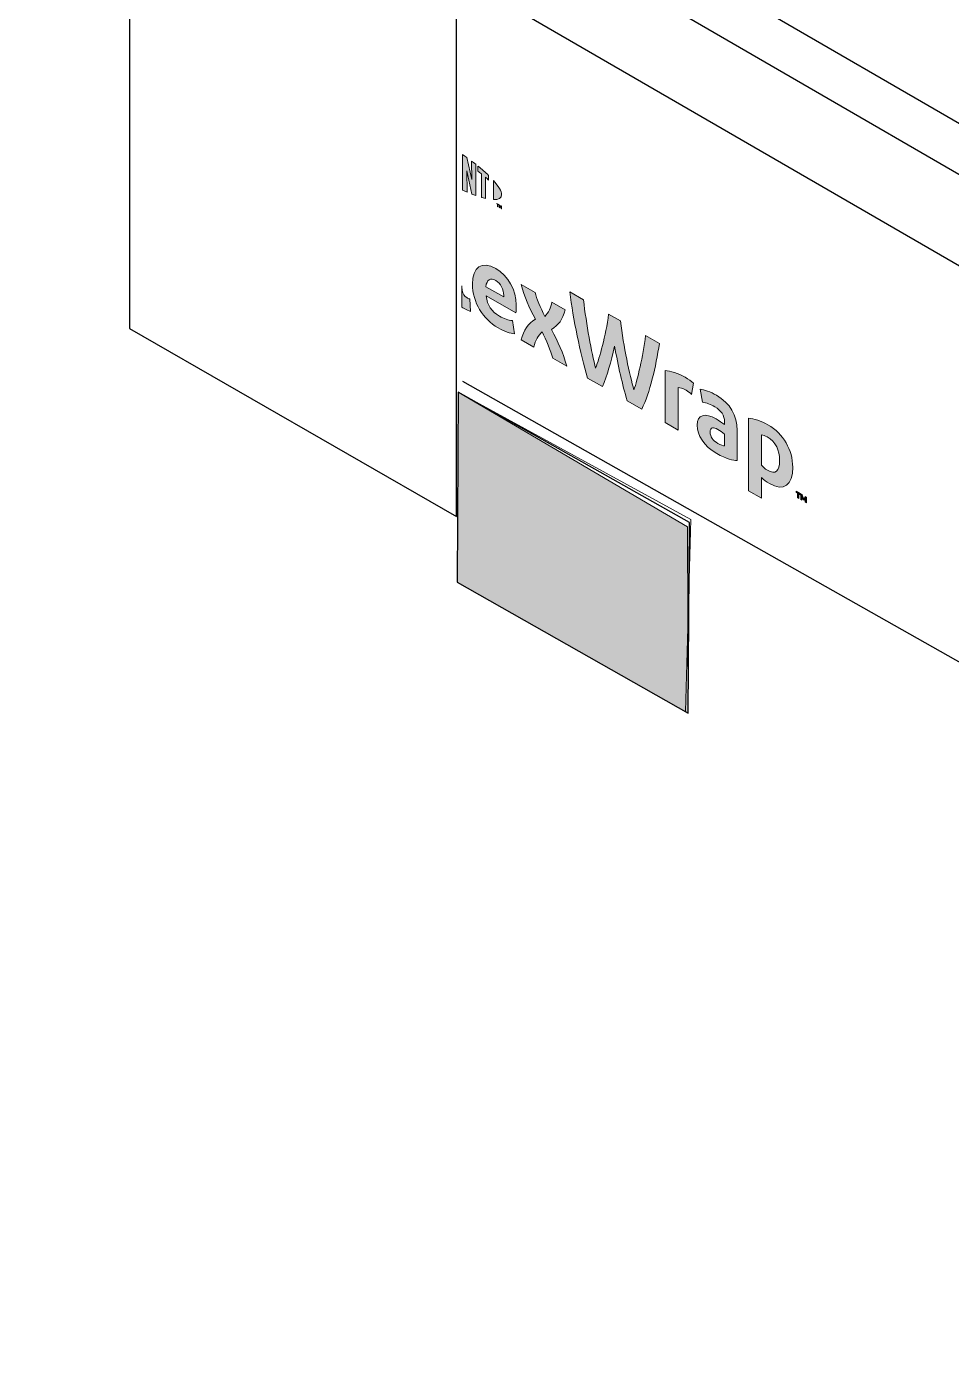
# Model space of a CAD drawing. Header units: inches. Extents: x -20.7 to 76.3, y -55.2 to 19.1.
# Drawn here: x 60.173 to 60.973, y -45.178 to -44.023 of the extents above; entities that cross this region are included whole.
import ezdxf

# ---------------------------------------------------------------- set-up
doc = ezdxf.new("R2010")
doc.units = ezdxf.units.IN
doc.header["$MEASUREMENT"] = 0
for name, color, linetype, lineweight in [('.ATI-HATCH', 7, 'Continuous', 0), ('G-ANNO-TTLB', 7, 'Continuous', 0), ('TYVEK', 7, 'Continuous', 0)]:
    doc.layers.add(name, color=color, linetype=linetype, lineweight=lineweight)

# ---------------------------------------------------------------- blocks, each defined once
blk = doc.blocks.new('Block_173')
at = {"layer": 'TYVEK', "color": 1, "lineweight": 25, "true_color": 0xff0000}
for points in [[(60.2864, -43.9248)], [(61.7955, -44.7979)]]:
    blk.add_lwpolyline(points, dxfattribs=at)
blk = doc.blocks.new('Block_178')
at = {"layer": 'TYVEK', "true_color": 0x003b71, "transparency": 33554687}
h = blk.add_hatch(color=156, dxfattribs=at)
h.dxf.hatch_style = 2
edge = h.paths.add_edge_path()
edge.add_spline(control_points=[(60.8142, -44.4073), (60.8118, -44.4059), (60.8105, -44.4046), (60.809, -44.4029), (60.809, -44.4029), (60.809, -44.3767), (60.809, -44.3767), (60.8106, -44.3769), (60.8121, -44.3773), (60.8141, -44.3785), (60.8216, -44.3827), (60.8247, -44.3901), (60.8247, -44.3986), (60.8247, -44.4083), (60.8214, -44.4114), (60.8142, -44.4073)], knot_values=[0, 0, 0, 0, 1, 1, 1, 2, 2, 2, 3, 3, 3, 4, 4, 4, 5, 5, 5, 5], degree=3, periodic=0)
edge = h.paths.add_edge_path()
edge.add_spline(control_points=[(60.8147, -44.368), (60.8089, -44.3647), (60.8024, -44.3626), (60.7977, -44.3623), (60.7977, -44.3623), (60.7979, -44.425), (60.7979, -44.425), (60.7979, -44.425), (60.8091, -44.4315), (60.8091, -44.4315), (60.8091, -44.4315), (60.809, -44.4136), (60.809, -44.4136), (60.811, -44.4157), (60.813, -44.4172), (60.8159, -44.4187), (60.8286, -44.4261), (60.8362, -44.4202), (60.8361, -44.4047), (60.8361, -44.3897), (60.8281, -44.3757), (60.8147, -44.368)], knot_values=[0, 0, 0, 0, 1, 1, 1, 2, 2, 2, 3, 3, 3, 4, 4, 4, 5, 5, 5, 6, 6, 6, 7, 7, 7, 7], degree=3, periodic=0)
h = blk.add_hatch(color=156, dxfattribs=at)
h.dxf.hatch_style = 2
edge = h.paths.add_edge_path()
edge.add_spline(control_points=[(60.8391, -44.4255), (60.8391, -44.4255), (60.8391, -44.4266), (60.8391, -44.4266), (60.8391, -44.4266), (60.8402, -44.4272), (60.8402, -44.4272), (60.8402, -44.4272), (60.8403, -44.4311), (60.8403, -44.4311), (60.8403, -44.4311), (60.8414, -44.4317), (60.8414, -44.4317), (60.8414, -44.4317), (60.8414, -44.4279), (60.8414, -44.4279), (60.8414, -44.4279), (60.8425, -44.4285), (60.8425, -44.4285), (60.8425, -44.4285), (60.8425, -44.4274), (60.8425, -44.4274), (60.8425, -44.4274), (60.8391, -44.4255), (60.8391, -44.4255)], knot_values=[0, 0, 0, 0, 1, 1, 1, 2, 2, 2, 3, 3, 3, 4, 4, 4, 5, 5, 5, 6, 6, 6, 7, 7, 7, 8, 8, 8, 8], degree=3, periodic=0)
edge = h.paths.add_edge_path()
edge.add_spline(control_points=[(60.8468, -44.4299), (60.8464, -44.4308), (60.846, -44.4314), (60.8455, -44.432), (60.845, -44.4309), (60.8446, -44.4298), (60.8442, -44.4284), (60.8442, -44.4284), (60.843, -44.4277), (60.843, -44.4277), (60.843, -44.4277), (60.843, -44.4325), (60.843, -44.4325), (60.843, -44.4325), (60.8441, -44.4331), (60.8441, -44.4331), (60.8441, -44.4331), (60.8441, -44.431), (60.8441, -44.431), (60.8441, -44.431), (60.844, -44.4301), (60.844, -44.4301), (60.8444, -44.4311), (60.8448, -44.4321), (60.8451, -44.4328), (60.8451, -44.4328), (60.8459, -44.4333), (60.8459, -44.4333), (60.8462, -44.4329), (60.8465, -44.4323), (60.8469, -44.4319), (60.8469, -44.4319), (60.8468, -44.4325), (60.8468, -44.4325), (60.8468, -44.4325), (60.8468, -44.4348), (60.8468, -44.4348), (60.8468, -44.4348), (60.8479, -44.4354), (60.8479, -44.4354), (60.8479, -44.4354), (60.8479, -44.4306), (60.8479, -44.4306), (60.8479, -44.4306), (60.8468, -44.4299), (60.8468, -44.4299)], knot_values=[0, 0, 0, 0, 1, 1, 1, 2, 2, 2, 3, 3, 3, 4, 4, 4, 5, 5, 5, 6, 6, 6, 7, 7, 7, 8, 8, 8, 9, 9, 9, 10, 10, 10, 11, 11, 11, 12, 12, 12, 13, 13, 13, 14, 14, 14, 15, 15, 15, 15], degree=3, periodic=0)
at = {"layer": 'TYVEK'}
for points, knots in [([(60.8147, -44.368), (60.8089, -44.3647), (60.8024, -44.3626), (60.7977, -44.3623), (60.7977, -44.3623), (60.7979, -44.425), (60.7979, -44.425), (60.7979, -44.425), (60.8091, -44.4315), (60.8091, -44.4315), (60.8091, -44.4315), (60.809, -44.4136), (60.809, -44.4136), (60.811, -44.4157), (60.813, -44.4172), (60.8159, -44.4187), (60.8286, -44.4261), (60.8362, -44.4202), (60.8361, -44.4047), (60.8361, -44.3897), (60.8281, -44.3757), (60.8147, -44.368)], [0, 0, 0, 0, 1, 1, 1, 2, 2, 2, 3, 3, 3, 4, 4, 4, 5, 5, 5, 6, 6, 6, 7, 7, 7, 7]), ([(60.8142, -44.4073), (60.8118, -44.4059), (60.8105, -44.4046), (60.809, -44.4029), (60.809, -44.4029), (60.809, -44.3767), (60.809, -44.3767), (60.8106, -44.3769), (60.8121, -44.3773), (60.8141, -44.3785), (60.8216, -44.3827), (60.8247, -44.3901), (60.8247, -44.3986), (60.8247, -44.4083), (60.8214, -44.4114), (60.8142, -44.4073)], [0, 0, 0, 0, 1, 1, 1, 2, 2, 2, 3, 3, 3, 4, 4, 4, 5, 5, 5, 5]), ([(60.8391, -44.4255), (60.8391, -44.4255), (60.8391, -44.4266), (60.8391, -44.4266), (60.8391, -44.4266), (60.8402, -44.4272), (60.8402, -44.4272), (60.8402, -44.4272), (60.8403, -44.4311), (60.8403, -44.4311), (60.8403, -44.4311), (60.8414, -44.4317), (60.8414, -44.4317), (60.8414, -44.4317), (60.8414, -44.4279), (60.8414, -44.4279), (60.8414, -44.4279), (60.8425, -44.4285), (60.8425, -44.4285), (60.8425, -44.4285), (60.8425, -44.4274), (60.8425, -44.4274), (60.8425, -44.4274), (60.8391, -44.4255), (60.8391, -44.4255)], [0, 0, 0, 0, 1, 1, 1, 2, 2, 2, 3, 3, 3, 4, 4, 4, 5, 5, 5, 6, 6, 6, 7, 7, 7, 8, 8, 8, 8]), ([(60.8468, -44.4299), (60.8464, -44.4308), (60.846, -44.4314), (60.8455, -44.432), (60.845, -44.4309), (60.8446, -44.4298), (60.8442, -44.4284), (60.8442, -44.4284), (60.843, -44.4277), (60.843, -44.4277), (60.843, -44.4277), (60.843, -44.4325), (60.843, -44.4325), (60.843, -44.4325), (60.8441, -44.4331), (60.8441, -44.4331), (60.8441, -44.4331), (60.8441, -44.431), (60.8441, -44.431), (60.8441, -44.431), (60.844, -44.4301), (60.844, -44.4301), (60.8444, -44.4311), (60.8448, -44.4321), (60.8451, -44.4328), (60.8451, -44.4328), (60.8459, -44.4333), (60.8459, -44.4333), (60.8462, -44.4329), (60.8465, -44.4323), (60.8469, -44.4319), (60.8469, -44.4319), (60.8468, -44.4325), (60.8468, -44.4325), (60.8468, -44.4325), (60.8468, -44.4348), (60.8468, -44.4348), (60.8468, -44.4348), (60.8479, -44.4354), (60.8479, -44.4354), (60.8479, -44.4354), (60.8479, -44.4306), (60.8479, -44.4306), (60.8479, -44.4306), (60.8468, -44.4299), (60.8468, -44.4299)], [0, 0, 0, 0, 1, 1, 1, 2, 2, 2, 3, 3, 3, 4, 4, 4, 5, 5, 5, 6, 6, 6, 7, 7, 7, 8, 8, 8, 9, 9, 9, 10, 10, 10, 11, 11, 11, 12, 12, 12, 13, 13, 13, 14, 14, 14, 15, 15, 15, 15])]:
    blk.add_open_spline(points, degree=3, knots=knots, dxfattribs=at)
blk = doc.blocks.new('Block_177')
at = {"layer": 'TYVEK'}
blk.add_blockref('Block_178', (0, 0), dxfattribs=at)
blk = doc.blocks.new('Block_185')
at = {"layer": 'TYVEK', "true_color": 0x003b71, "transparency": 33554687}
h = blk.add_hatch(color=156, dxfattribs=at)
h.dxf.hatch_style = 2
edge = h.paths.add_edge_path()
edge.add_spline(control_points=[(60.5859, -44.2573), (60.5859, -44.2573), (60.5704, -44.2484), (60.5704, -44.2484), (60.5712, -44.2424), (60.5743, -44.2404), (60.579, -44.243), (60.5834, -44.2456), (60.5859, -44.2509), (60.5859, -44.2561), (60.5859, -44.2561), (60.5859, -44.2573), (60.5859, -44.2573)], knot_values=[0, 0, 0, 0, 1, 1, 1, 2, 2, 2, 3, 3, 3, 4, 4, 4, 4], degree=3, periodic=0)
edge = h.paths.add_edge_path()
edge.add_spline(control_points=[(60.5968, -44.2642), (60.5967, -44.2516), (60.5897, -44.2389), (60.579, -44.2327), (60.567, -44.2259), (60.5588, -44.2313), (60.5588, -44.2462), (60.5589, -44.2619), (60.5679, -44.2766), (60.581, -44.2841), (60.5863, -44.2872), (60.5916, -44.2889), (60.5953, -44.2891), (60.5953, -44.2891), (60.5934, -44.2777), (60.5934, -44.2777), (60.5899, -44.2774), (60.5861, -44.2762), (60.5821, -44.2738), (60.5755, -44.2701), (60.5717, -44.2645), (60.5706, -44.2563), (60.5706, -44.2563), (60.5964, -44.2711), (60.5964, -44.2711), (60.5966, -44.2694), (60.5968, -44.267), (60.5968, -44.2642)], knot_values=[0, 0, 0, 0, 1, 1, 1, 2, 2, 2, 3, 3, 3, 4, 4, 4, 5, 5, 5, 6, 6, 6, 7, 7, 7, 8, 8, 8, 9, 9, 9, 9], degree=3, periodic=0)
h = blk.add_hatch(color=156, dxfattribs=at)
h.dxf.hatch_style = 2
edge = h.paths.add_edge_path()
edge.add_spline(control_points=[(60.5564, -44.259), (60.5556, -44.2588), (60.5548, -44.2584), (60.554, -44.2579), (60.5517, -44.2566), (60.5504, -44.2545), (60.5499, -44.2515), (60.5497, -44.2503), (60.5496, -44.249), (60.5496, -44.2476), (60.5496, -44.2476), (60.5497, -44.2661), (60.5497, -44.2661), (60.5503, -44.2665), (60.5509, -44.2668), (60.5515, -44.2672), (60.5532, -44.2682), (60.5557, -44.2692), (60.5572, -44.2698), (60.5572, -44.2698), (60.5564, -44.259), (60.5564, -44.259)], knot_values=[0, 0, 0, 0, 1, 1, 1, 2, 2, 2, 3, 3, 3, 4, 4, 4, 5, 5, 5, 6, 6, 6, 7, 7, 7, 7], degree=3, periodic=0)
h = blk.add_hatch(color=156, dxfattribs=at)
h.dxf.hatch_style = 2
edge = h.paths.add_edge_path()
edge.add_spline(control_points=[(60.6272, -44.2854), (60.6334, -44.2817), (60.6369, -44.2769), (60.639, -44.2683), (60.639, -44.2683), (60.6275, -44.2618), (60.6275, -44.2618), (60.627, -44.2667), (60.6244, -44.2708), (60.6214, -44.2742), (60.6178, -44.2668), (60.6142, -44.2583), (60.6131, -44.2535), (60.6131, -44.2535), (60.601, -44.2465), (60.601, -44.2465), (60.6036, -44.2573), (60.6079, -44.2663), (60.6133, -44.2764), (60.6068, -44.2805), (60.6031, -44.2858), (60.601, -44.2945), (60.601, -44.2945), (60.6119, -44.3007), (60.6119, -44.3007), (60.613, -44.2947), (60.616, -44.2908), (60.6191, -44.2874), (60.6225, -44.2945), (60.6267, -44.3039), (60.6283, -44.3102), (60.6283, -44.3102), (60.6405, -44.3171), (60.6405, -44.3171), (60.6371, -44.3053), (60.6332, -44.2964), (60.6272, -44.2854)], knot_values=[0, 0, 0, 0, 1, 1, 1, 2, 2, 2, 3, 3, 3, 4, 4, 4, 5, 5, 5, 6, 6, 6, 7, 7, 7, 8, 8, 8, 9, 9, 9, 10, 10, 10, 11, 11, 11, 12, 12, 12, 12], degree=3, periodic=0)
h = blk.add_hatch(color=156, dxfattribs=at)
h.dxf.hatch_style = 2
edge = h.paths.add_edge_path()
edge.add_spline(control_points=[(60.7087, -44.2906), (60.7064, -44.309), (60.7018, -44.3287), (60.6986, -44.3378), (60.6949, -44.3247), (60.6896, -44.3001), (60.6871, -44.2781), (60.6871, -44.2781), (60.6767, -44.2721), (60.6767, -44.2721), (60.6743, -44.2913), (60.6689, -44.3098), (60.6654, -44.3188), (60.6621, -44.3059), (60.6574, -44.2809), (60.6549, -44.2597), (60.6549, -44.2597), (60.643, -44.2529), (60.643, -44.2529), (60.6461, -44.2765), (60.652, -44.3057), (60.6585, -44.3275), (60.6585, -44.3275), (60.6713, -44.3349), (60.6713, -44.3349), (60.6754, -44.3254), (60.6788, -44.3137), (60.6819, -44.3), (60.685, -44.3171), (60.6886, -44.333), (60.6927, -44.3471), (60.6927, -44.3471), (60.7055, -44.3544), (60.7055, -44.3544), (60.7123, -44.3404), (60.7176, -44.3176), (60.7207, -44.2975), (60.7207, -44.2975), (60.7087, -44.2906), (60.7087, -44.2906)], knot_values=[0, 0, 0, 0, 1, 1, 1, 2, 2, 2, 3, 3, 3, 4, 4, 4, 5, 5, 5, 6, 6, 6, 7, 7, 7, 8, 8, 8, 9, 9, 9, 10, 10, 10, 11, 11, 11, 12, 12, 12, 13, 13, 13, 13], degree=3, periodic=0)
h = blk.add_hatch(color=156, dxfattribs=at)
h.dxf.hatch_style = 2
edge = h.paths.add_edge_path()
edge.add_spline(control_points=[(60.7429, -44.3268), (60.7369, -44.3234), (60.7301, -44.3211), (60.7257, -44.3211), (60.7257, -44.3211), (60.7258, -44.3661), (60.7258, -44.3661), (60.7258, -44.3661), (60.737, -44.3726), (60.737, -44.3726), (60.737, -44.3726), (60.7369, -44.3358), (60.7369, -44.3358), (60.7387, -44.3358), (60.7407, -44.3363), (60.7438, -44.338), (60.7454, -44.339), (60.7472, -44.3402), (60.7486, -44.3416), (60.7486, -44.3416), (60.7502, -44.3318), (60.7502, -44.3318), (60.7486, -44.3304), (60.7457, -44.3285), (60.7429, -44.3268)], knot_values=[0, 0, 0, 0, 1, 1, 1, 2, 2, 2, 3, 3, 3, 4, 4, 4, 5, 5, 5, 6, 6, 6, 7, 7, 7, 8, 8, 8, 8], degree=3, periodic=0)
h = blk.add_hatch(color=156, dxfattribs=at)
h.dxf.hatch_style = 2
edge = h.paths.add_edge_path()
edge.add_spline(control_points=[(60.7771, -44.3861), (60.7759, -44.3862), (60.7738, -44.3856), (60.7714, -44.3841), (60.767, -44.3816), (60.7647, -44.3782), (60.7646, -44.3742), (60.7646, -44.3698), (60.7675, -44.3698), (60.7713, -44.372), (60.7733, -44.3731), (60.7752, -44.3745), (60.7771, -44.376), (60.7771, -44.376), (60.7771, -44.3861), (60.7771, -44.3861)], knot_values=[0, 0, 0, 0, 1, 1, 1, 2, 2, 2, 3, 3, 3, 4, 4, 4, 5, 5, 5, 5], degree=3, periodic=0)
edge = h.paths.add_edge_path()
edge.add_spline(control_points=[(60.788, -44.3728), (60.788, -44.36), (60.782, -44.3493), (60.77, -44.3424), (60.7651, -44.3395), (60.7594, -44.3374), (60.7559, -44.3371), (60.7559, -44.3371), (60.758, -44.3484), (60.758, -44.3484), (60.7613, -44.3488), (60.7652, -44.3503), (60.7687, -44.3523), (60.7741, -44.3555), (60.777, -44.3598), (60.7771, -44.3656), (60.7771, -44.3656), (60.7771, -44.3678), (60.7771, -44.3678), (60.775, -44.3663), (60.7721, -44.3643), (60.7698, -44.3629), (60.76, -44.3574), (60.7534, -44.359), (60.7534, -44.3684), (60.7534, -44.3768), (60.7591, -44.3864), (60.7703, -44.3928), (60.7785, -44.3975), (60.7847, -44.3989), (60.788, -44.3989), (60.788, -44.3989), (60.788, -44.3728), (60.788, -44.3728)], knot_values=[0, 0, 0, 0, 1, 1, 1, 2, 2, 2, 3, 3, 3, 4, 4, 4, 5, 5, 5, 6, 6, 6, 7, 7, 7, 8, 8, 8, 9, 9, 9, 10, 10, 10, 11, 11, 11, 11], degree=3, periodic=0)
at = {"layer": 'TYVEK'}
for points, knots in [([(60.5968, -44.2642), (60.5967, -44.2516), (60.5897, -44.2389), (60.579, -44.2327), (60.567, -44.2259), (60.5588, -44.2313), (60.5588, -44.2462), (60.5589, -44.2619), (60.5679, -44.2766), (60.581, -44.2841), (60.5863, -44.2872), (60.5916, -44.2889), (60.5953, -44.2891), (60.5953, -44.2891), (60.5934, -44.2777), (60.5934, -44.2777), (60.5899, -44.2774), (60.5861, -44.2762), (60.5821, -44.2738), (60.5755, -44.2701), (60.5717, -44.2645), (60.5706, -44.2563), (60.5706, -44.2563), (60.5964, -44.2711), (60.5964, -44.2711), (60.5966, -44.2694), (60.5968, -44.267), (60.5968, -44.2642)], [0, 0, 0, 0, 1, 1, 1, 2, 2, 2, 3, 3, 3, 4, 4, 4, 5, 5, 5, 6, 6, 6, 7, 7, 7, 8, 8, 8, 9, 9, 9, 9]), ([(60.5564, -44.259), (60.5556, -44.2588), (60.5548, -44.2584), (60.554, -44.2579), (60.5517, -44.2566), (60.5504, -44.2545), (60.5499, -44.2515), (60.5497, -44.2503), (60.5496, -44.249), (60.5496, -44.2476), (60.5496, -44.2476), (60.5497, -44.2661), (60.5497, -44.2661), (60.5503, -44.2665), (60.5509, -44.2668), (60.5515, -44.2672), (60.5532, -44.2682), (60.5557, -44.2692), (60.5572, -44.2698), (60.5572, -44.2698), (60.5564, -44.259), (60.5564, -44.259)], [0, 0, 0, 0, 1, 1, 1, 2, 2, 2, 3, 3, 3, 4, 4, 4, 5, 5, 5, 6, 6, 6, 7, 7, 7, 7]), ([(60.5859, -44.2573), (60.5859, -44.2573), (60.5704, -44.2484), (60.5704, -44.2484), (60.5712, -44.2424), (60.5743, -44.2404), (60.579, -44.243), (60.5834, -44.2456), (60.5859, -44.2509), (60.5859, -44.2561), (60.5859, -44.2561), (60.5859, -44.2573), (60.5859, -44.2573)], [0, 0, 0, 0, 1, 1, 1, 2, 2, 2, 3, 3, 3, 4, 4, 4, 4]), ([(60.6272, -44.2854), (60.6334, -44.2817), (60.6369, -44.2769), (60.639, -44.2683), (60.639, -44.2683), (60.6275, -44.2618), (60.6275, -44.2618), (60.627, -44.2667), (60.6244, -44.2708), (60.6214, -44.2742), (60.6178, -44.2668), (60.6142, -44.2583), (60.6131, -44.2535), (60.6131, -44.2535), (60.601, -44.2465), (60.601, -44.2465), (60.6036, -44.2573), (60.6079, -44.2663), (60.6133, -44.2764), (60.6068, -44.2805), (60.6031, -44.2858), (60.601, -44.2945), (60.601, -44.2945), (60.6119, -44.3007), (60.6119, -44.3007), (60.613, -44.2947), (60.616, -44.2908), (60.6191, -44.2874), (60.6225, -44.2945), (60.6267, -44.3039), (60.6283, -44.3102), (60.6283, -44.3102), (60.6405, -44.3171), (60.6405, -44.3171), (60.6371, -44.3053), (60.6332, -44.2964), (60.6272, -44.2854)], [0, 0, 0, 0, 1, 1, 1, 2, 2, 2, 3, 3, 3, 4, 4, 4, 5, 5, 5, 6, 6, 6, 7, 7, 7, 8, 8, 8, 9, 9, 9, 10, 10, 10, 11, 11, 11, 12, 12, 12, 12]), ([(60.7087, -44.2906), (60.7064, -44.309), (60.7018, -44.3287), (60.6986, -44.3378), (60.6949, -44.3247), (60.6896, -44.3001), (60.6871, -44.2781), (60.6871, -44.2781), (60.6767, -44.2721), (60.6767, -44.2721), (60.6743, -44.2913), (60.6689, -44.3098), (60.6654, -44.3188), (60.6621, -44.3059), (60.6574, -44.2809), (60.6549, -44.2597), (60.6549, -44.2597), (60.643, -44.2529), (60.643, -44.2529), (60.6461, -44.2765), (60.652, -44.3057), (60.6585, -44.3275), (60.6585, -44.3275), (60.6713, -44.3349), (60.6713, -44.3349), (60.6754, -44.3254), (60.6788, -44.3137), (60.6819, -44.3), (60.685, -44.3171), (60.6886, -44.333), (60.6927, -44.3471), (60.6927, -44.3471), (60.7055, -44.3544), (60.7055, -44.3544), (60.7123, -44.3404), (60.7176, -44.3176), (60.7207, -44.2975), (60.7207, -44.2975), (60.7087, -44.2906), (60.7087, -44.2906)], [0, 0, 0, 0, 1, 1, 1, 2, 2, 2, 3, 3, 3, 4, 4, 4, 5, 5, 5, 6, 6, 6, 7, 7, 7, 8, 8, 8, 9, 9, 9, 10, 10, 10, 11, 11, 11, 12, 12, 12, 13, 13, 13, 13]), ([(60.7429, -44.3268), (60.7369, -44.3234), (60.7301, -44.3211), (60.7257, -44.3211), (60.7257, -44.3211), (60.7258, -44.3661), (60.7258, -44.3661), (60.7258, -44.3661), (60.737, -44.3726), (60.737, -44.3726), (60.737, -44.3726), (60.7369, -44.3358), (60.7369, -44.3358), (60.7387, -44.3358), (60.7407, -44.3363), (60.7438, -44.338), (60.7454, -44.339), (60.7472, -44.3402), (60.7486, -44.3416), (60.7486, -44.3416), (60.7502, -44.3318), (60.7502, -44.3318), (60.7486, -44.3304), (60.7457, -44.3285), (60.7429, -44.3268)], [0, 0, 0, 0, 1, 1, 1, 2, 2, 2, 3, 3, 3, 4, 4, 4, 5, 5, 5, 6, 6, 6, 7, 7, 7, 8, 8, 8, 8]), ([(60.788, -44.3728), (60.788, -44.36), (60.782, -44.3493), (60.77, -44.3424), (60.7651, -44.3395), (60.7594, -44.3374), (60.7559, -44.3371), (60.7559, -44.3371), (60.758, -44.3484), (60.758, -44.3484), (60.7613, -44.3488), (60.7652, -44.3503), (60.7687, -44.3523), (60.7741, -44.3555), (60.777, -44.3598), (60.7771, -44.3656), (60.7771, -44.3656), (60.7771, -44.3678), (60.7771, -44.3678), (60.775, -44.3663), (60.7721, -44.3643), (60.7698, -44.3629), (60.76, -44.3574), (60.7534, -44.359), (60.7534, -44.3684), (60.7534, -44.3768), (60.7591, -44.3864), (60.7703, -44.3928), (60.7785, -44.3975), (60.7847, -44.3989), (60.788, -44.3989), (60.788, -44.3989), (60.788, -44.3728), (60.788, -44.3728)], [0, 0, 0, 0, 1, 1, 1, 2, 2, 2, 3, 3, 3, 4, 4, 4, 5, 5, 5, 6, 6, 6, 7, 7, 7, 8, 8, 8, 9, 9, 9, 10, 10, 10, 11, 11, 11, 11]), ([(60.7771, -44.3861), (60.7759, -44.3862), (60.7738, -44.3856), (60.7714, -44.3841), (60.767, -44.3816), (60.7647, -44.3782), (60.7646, -44.3742), (60.7646, -44.3698), (60.7675, -44.3698), (60.7713, -44.372), (60.7733, -44.3731), (60.7752, -44.3745), (60.7771, -44.376), (60.7771, -44.376), (60.7771, -44.3861), (60.7771, -44.3861)], [0, 0, 0, 0, 1, 1, 1, 2, 2, 2, 3, 3, 3, 4, 4, 4, 5, 5, 5, 5])]:
    blk.add_open_spline(points, degree=3, knots=knots, dxfattribs=at)
blk = doc.blocks.new('Block_186')
at = {"layer": 'TYVEK', "true_color": 0x003b71, "transparency": 33554687}
h = blk.add_hatch(color=156, dxfattribs=at)
h.dxf.hatch_style = 2
edge = h.paths.add_edge_path()
edge.add_spline(control_points=[(60.5584, -44.1555), (60.5584, -44.1555), (60.554, -44.1366), (60.554, -44.1366), (60.5528, -44.1358), (60.5514, -44.1348), (60.5503, -44.134), (60.5503, -44.134), (60.5503, -44.1648), (60.5503, -44.1648), (60.5511, -44.1652), (60.5531, -44.1661), (60.5541, -44.1665), (60.5541, -44.1665), (60.5538, -44.1482), (60.5538, -44.1482), (60.5538, -44.1482), (60.5584, -44.1683), (60.5584, -44.1683), (60.5594, -44.1686), (60.5608, -44.1692), (60.5617, -44.1695), (60.5617, -44.1695), (60.5617, -44.1424), (60.5617, -44.1424), (60.5607, -44.1417), (60.5589, -44.1403), (60.558, -44.1396), (60.558, -44.1396), (60.5584, -44.1555), (60.5584, -44.1555)], knot_values=[0, 0, 0, 0, 1, 1, 1, 2, 2, 2, 3, 3, 3, 4, 4, 4, 5, 5, 5, 6, 6, 6, 7, 7, 7, 8, 8, 8, 9, 9, 9, 10, 10, 10, 10], degree=3, periodic=0)
h = blk.add_hatch(color=156, dxfattribs=at)
h.dxf.hatch_style = 2
edge = h.paths.add_edge_path()
edge.add_spline(control_points=[(60.5636, -44.1483), (60.5646, -44.149), (60.5655, -44.1498), (60.5665, -44.1506), (60.5665, -44.1506), (60.5665, -44.1711), (60.5665, -44.1711), (60.5674, -44.1713), (60.5689, -44.1717), (60.57, -44.172), (60.57, -44.172), (60.57, -44.1536), (60.57, -44.1536), (60.571, -44.1544), (60.5719, -44.1553), (60.5728, -44.1561), (60.5728, -44.1561), (60.5728, -44.1521), (60.5728, -44.1521), (60.57, -44.1494), (60.5671, -44.1468), (60.5636, -44.144), (60.5636, -44.144), (60.5636, -44.1483), (60.5636, -44.1483)], knot_values=[0, 0, 0, 0, 1, 1, 1, 2, 2, 2, 3, 3, 3, 4, 4, 4, 5, 5, 5, 6, 6, 6, 7, 7, 7, 8, 8, 8, 8], degree=3, periodic=0)
h = blk.add_hatch(color=156, dxfattribs=at)
h.dxf.hatch_style = 2
edge = h.paths.add_edge_path()
edge.add_spline(control_points=[(60.584, -44.1687), (60.584, -44.1718), (60.5815, -44.1731), (60.5771, -44.173), (60.5771, -44.173), (60.577, -44.1565), (60.577, -44.1565), (60.5815, -44.1615), (60.584, -44.1657), (60.584, -44.1687)], knot_values=[0, 0, 0, 0, 1, 1, 1, 2, 2, 2, 3, 3, 3, 3], degree=3, periodic=0)
h = blk.add_hatch(color=156, dxfattribs=at)
h.dxf.hatch_style = 2
edge = h.paths.add_edge_path()
edge.add_spline(control_points=[(60.5799, -44.1763), (60.5799, -44.1763), (60.5799, -44.1767), (60.5799, -44.1767), (60.5799, -44.1767), (60.5805, -44.177), (60.5805, -44.177), (60.5805, -44.177), (60.5805, -44.179), (60.5805, -44.179), (60.5805, -44.179), (60.5809, -44.1793), (60.5809, -44.1793), (60.5809, -44.1793), (60.5809, -44.1773), (60.5809, -44.1773), (60.5809, -44.1773), (60.5816, -44.1776), (60.5816, -44.1776), (60.5816, -44.1776), (60.5816, -44.1772), (60.5816, -44.1772), (60.5816, -44.1772), (60.5799, -44.1763), (60.5799, -44.1763)], knot_values=[0, 0, 0, 0, 1, 1, 1, 2, 2, 2, 3, 3, 3, 4, 4, 4, 5, 5, 5, 6, 6, 6, 7, 7, 7, 8, 8, 8, 8], degree=3, periodic=0)
edge = h.paths.add_edge_path()
edge.add_spline(control_points=[(60.5836, -44.1785), (60.5836, -44.1785), (60.583, -44.1792), (60.583, -44.1792), (60.583, -44.1792), (60.5824, -44.1777), (60.5824, -44.1777), (60.5824, -44.1777), (60.582, -44.1775), (60.582, -44.1775), (60.582, -44.1775), (60.582, -44.1799), (60.582, -44.1799), (60.582, -44.1799), (60.5824, -44.1801), (60.5824, -44.1801), (60.5824, -44.1801), (60.5824, -44.1784), (60.5824, -44.1784), (60.5824, -44.1784), (60.583, -44.1799), (60.583, -44.1799), (60.583, -44.1799), (60.5836, -44.1792), (60.5836, -44.1792), (60.5836, -44.1792), (60.5836, -44.1809), (60.5836, -44.1809), (60.5836, -44.1809), (60.584, -44.1811), (60.584, -44.1811), (60.584, -44.1811), (60.584, -44.1787), (60.584, -44.1787), (60.584, -44.1787), (60.5836, -44.1785), (60.5836, -44.1785)], knot_values=[0, 0, 0, 0, 1, 1, 1, 2, 2, 2, 3, 3, 3, 4, 4, 4, 5, 5, 5, 6, 6, 6, 7, 7, 7, 8, 8, 8, 9, 9, 9, 10, 10, 10, 11, 11, 11, 12, 12, 12, 12], degree=3, periodic=0)
at = {"layer": 'TYVEK'}
for points, knots in [([(60.5584, -44.1555), (60.5584, -44.1555), (60.554, -44.1366), (60.554, -44.1366), (60.5528, -44.1358), (60.5514, -44.1348), (60.5503, -44.134), (60.5503, -44.134), (60.5503, -44.1648), (60.5503, -44.1648), (60.5511, -44.1652), (60.5531, -44.1661), (60.5541, -44.1665), (60.5541, -44.1665), (60.5538, -44.1482), (60.5538, -44.1482), (60.5538, -44.1482), (60.5584, -44.1683), (60.5584, -44.1683), (60.5594, -44.1686), (60.5608, -44.1692), (60.5617, -44.1695), (60.5617, -44.1695), (60.5617, -44.1424), (60.5617, -44.1424), (60.5607, -44.1417), (60.5589, -44.1403), (60.558, -44.1396), (60.558, -44.1396), (60.5584, -44.1555), (60.5584, -44.1555)], [0, 0, 0, 0, 1, 1, 1, 2, 2, 2, 3, 3, 3, 4, 4, 4, 5, 5, 5, 6, 6, 6, 7, 7, 7, 8, 8, 8, 9, 9, 9, 10, 10, 10, 10]), ([(60.5636, -44.1483), (60.5646, -44.149), (60.5655, -44.1498), (60.5665, -44.1506), (60.5665, -44.1506), (60.5665, -44.1711), (60.5665, -44.1711), (60.5674, -44.1713), (60.5689, -44.1717), (60.57, -44.172), (60.57, -44.172), (60.57, -44.1536), (60.57, -44.1536), (60.571, -44.1544), (60.5719, -44.1553), (60.5728, -44.1561), (60.5728, -44.1561), (60.5728, -44.1521), (60.5728, -44.1521), (60.57, -44.1494), (60.5671, -44.1468), (60.5636, -44.144), (60.5636, -44.144), (60.5636, -44.1483), (60.5636, -44.1483)], [0, 0, 0, 0, 1, 1, 1, 2, 2, 2, 3, 3, 3, 4, 4, 4, 5, 5, 5, 6, 6, 6, 7, 7, 7, 8, 8, 8, 8]), ([(60.584, -44.1687), (60.584, -44.1718), (60.5815, -44.1731), (60.5771, -44.173), (60.5771, -44.173), (60.577, -44.1565), (60.577, -44.1565), (60.5815, -44.1615), (60.584, -44.1657), (60.584, -44.1687)], [0, 0, 0, 0, 1, 1, 1, 2, 2, 2, 3, 3, 3, 3]), ([(60.5799, -44.1763), (60.5799, -44.1763), (60.5799, -44.1767), (60.5799, -44.1767), (60.5799, -44.1767), (60.5805, -44.177), (60.5805, -44.177), (60.5805, -44.177), (60.5805, -44.179), (60.5805, -44.179), (60.5805, -44.179), (60.5809, -44.1793), (60.5809, -44.1793), (60.5809, -44.1793), (60.5809, -44.1773), (60.5809, -44.1773), (60.5809, -44.1773), (60.5816, -44.1776), (60.5816, -44.1776), (60.5816, -44.1776), (60.5816, -44.1772), (60.5816, -44.1772), (60.5816, -44.1772), (60.5799, -44.1763), (60.5799, -44.1763)], [0, 0, 0, 0, 1, 1, 1, 2, 2, 2, 3, 3, 3, 4, 4, 4, 5, 5, 5, 6, 6, 6, 7, 7, 7, 8, 8, 8, 8]), ([(60.5836, -44.1785), (60.5836, -44.1785), (60.583, -44.1792), (60.583, -44.1792), (60.583, -44.1792), (60.5824, -44.1777), (60.5824, -44.1777), (60.5824, -44.1777), (60.582, -44.1775), (60.582, -44.1775), (60.582, -44.1775), (60.582, -44.1799), (60.582, -44.1799), (60.582, -44.1799), (60.5824, -44.1801), (60.5824, -44.1801), (60.5824, -44.1801), (60.5824, -44.1784), (60.5824, -44.1784), (60.5824, -44.1784), (60.583, -44.1799), (60.583, -44.1799), (60.583, -44.1799), (60.5836, -44.1792), (60.5836, -44.1792), (60.5836, -44.1792), (60.5836, -44.1809), (60.5836, -44.1809), (60.5836, -44.1809), (60.584, -44.1811), (60.584, -44.1811), (60.584, -44.1811), (60.584, -44.1787), (60.584, -44.1787), (60.584, -44.1787), (60.5836, -44.1785), (60.5836, -44.1785)], [0, 0, 0, 0, 1, 1, 1, 2, 2, 2, 3, 3, 3, 4, 4, 4, 5, 5, 5, 6, 6, 6, 7, 7, 7, 8, 8, 8, 9, 9, 9, 10, 10, 10, 11, 11, 11, 12, 12, 12, 12])]:
    blk.add_open_spline(points, degree=3, knots=knots, dxfattribs=at)
blk = doc.blocks.new('Block_184')
at = {"layer": 'TYVEK'}
for name in ['Block_186', 'Block_185']:
    blk.add_blockref(name, (0, 0), dxfattribs=at)
blk = doc.blocks.new('Block_189')
at = {"layer": 'TYVEK', "color": 33, "lineweight": 25, "true_color": 0xcc9966}
for points in [[(60.7813, -43.8426)], [(61.6947, -44.3567)]]:
    blk.add_lwpolyline(points, dxfattribs=at)
blk = doc.blocks.new('Block_191')
at = {"layer": 'TYVEK', "color": 2, "lineweight": 25, "true_color": 0xffff00}
for points in [[(60.6158, -43.9373)], [(61.6834, -44.5537)]]:
    blk.add_lwpolyline(points, dxfattribs=at)
blk = doc.blocks.new('Block_194')
at = {"layer": 'TYVEK', "color": 3, "lineweight": 25, "true_color": 0x00ff00}
blk.add_line((61.6448, -44.4928), (60.6487, -43.9151), dxfattribs=at)

msp = doc.modelspace()

# ---------------------------------------------------------------- hatches: boundary and pattern name
at = {"layer": '.ATI-HATCH', "true_color": 0x848484, "transparency": 33554559}
msp.add_hatch(color=252, dxfattribs=at).paths.add_polyline_path([(60.745, -44.4562), (60.5465, -44.3397), (60.5455, -44.5043), (60.7456, -44.6175)])
at = {"layer": 'G-ANNO-TTLB', "true_color": 0xff00ff, "transparency": 33554687}
h = msp.add_hatch(color=6, dxfattribs=at)
edge = h.paths.add_edge_path()
edge.add_spline(control_points=[(71.8573, -54.9456), (71.8573, -54.9456), (31.1572, -54.9456), (31.1572, -54.9456), (31.1572, -54.9456), (31.1572, -20.8103), (31.1572, -20.8103), (31.1572, -20.8103), (71.8573, -20.8103), (71.8573, -20.8103), (71.8573, -20.8103), (71.8573, -54.9456), (71.8573, -54.9456)], knot_values=[0, 0, 0, 0, 1, 1, 1, 2, 2, 2, 3, 3, 3, 4, 4, 4, 4], degree=3, periodic=0)
edge = h.paths.add_edge_path()
edge.add_spline(control_points=[(31.2823, -20.9353), (31.2823, -20.9353), (31.2823, -54.8205), (31.2823, -54.8205), (31.2823, -54.8205), (71.7322, -54.8205), (71.7322, -54.8205), (71.7322, -54.8205), (71.7322, -20.9353), (71.7322, -20.9353), (71.7322, -20.9353), (31.2823, -20.9353), (31.2823, -20.9353)], knot_values=[0, 0, 0, 0, 1, 1, 1, 2, 2, 2, 3, 3, 3, 4, 4, 4, 4], degree=3, periodic=0)
edge.add_line((31.2823, -20.9353), (31.2823, -20.9353))
at = {"layer": 'TYVEK', "true_color": 0x000000, "transparency": 33554687}
h = msp.add_hatch(dxfattribs=at)
h.set_pattern_fill('_U', color=18, scale=10, angle=45, style=2, pattern_type=0)
h.set_pattern_definition([(45, (0, 0), (-7.0711, 7.0711), [])])
h.paths.add_polyline_path([(60.7433, -44.6162), (60.5455, -44.5043), (60.5465, -44.3397), (60.748, -44.45)])

# ---------------------------------------------------------------- linework, layer by layer
at = {"layer": '.ATI-HATCH'}
msp.add_lwpolyline([(60.745, -44.4562), (60.5465, -44.3397), (60.5455, -44.5043), (60.7456, -44.6175)], close=True, dxfattribs=at)
msp.add_lwpolyline([(60.5507, -45.1632)], dxfattribs=at)
at = {"layer": 'G-ANNO-TTLB'}
for points in [[(71.8573, -54.9456), (71.8573, -54.9456), (31.1572, -54.9456), (31.1572, -54.9456), (31.1572, -54.9456), (31.1572, -20.8103), (31.1572, -20.8103), (31.1572, -20.8103), (71.8573, -20.8103), (71.8573, -20.8103), (71.8573, -20.8103), (71.8573, -54.9456), (71.8573, -54.9456)], [(31.2823, -20.9353), (31.2823, -20.9353), (31.2823, -54.8205), (31.2823, -54.8205), (31.2823, -54.8205), (71.7322, -54.8205), (71.7322, -54.8205), (71.7322, -54.8205), (71.7322, -20.9353), (71.7322, -20.9353), (71.7322, -20.9353), (31.2823, -20.9353), (31.2823, -20.9353)]]:
    msp.add_open_spline(points, degree=3, knots=[0, 0, 0, 0, 1, 1, 1, 2, 2, 2, 3, 3, 3, 4, 4, 4, 4], dxfattribs=at)
at = {"layer": 'TYVEK', "color": 3, "lineweight": 25, "true_color": 0x00ff00}
msp.add_line((61.7017, -44.6478), (60.5503, -43.9817), dxfattribs=at)
at = {"layer": 'TYVEK', "color": 1, "lineweight": 25, "true_color": 0xff0000}
for points in [[(60.545, -41.8088), (60.2618, -41.6469), (60.2618, -44.2846), (60.545, -44.4474)], [(60.5455, -44.5043), (60.7456, -44.6175), (60.7466, -44.4526), (60.5465, -44.3397)]]:
    msp.add_lwpolyline(points, close=True, dxfattribs=at)
at = {"layer": 'TYVEK', "color": 3, "lineweight": 25, "true_color": 0x00ff00}
msp.add_lwpolyline([(60.6112, -43.9375), (60.6112, -41.7001), (61.643, -42.3016), (61.643, -44.5352), (60.6112, -43.9375)], dxfattribs=at)
at = {"layer": 'TYVEK', "color": 4, "lineweight": 25, "true_color": 0x00ffff}
msp.add_lwpolyline([(61.6982, -44.9791), (60.5505, -44.3304), (60.5505, -44.3304)], dxfattribs=at)
at = {"layer": 'TYVEK'}
msp.add_lwpolyline([(60.7433, -44.6162), (60.5455, -44.5043), (60.5465, -44.3397), (60.748, -44.45)], close=True, dxfattribs=at)

# ---------------------------------------------------------------- block references
for name in ['Block_194', 'Block_189', 'Block_173', 'Block_191', 'Block_184', 'Block_177']:
    msp.add_blockref(name, (0, 0), dxfattribs=at)

doc.saveas('drawing.dxf')
